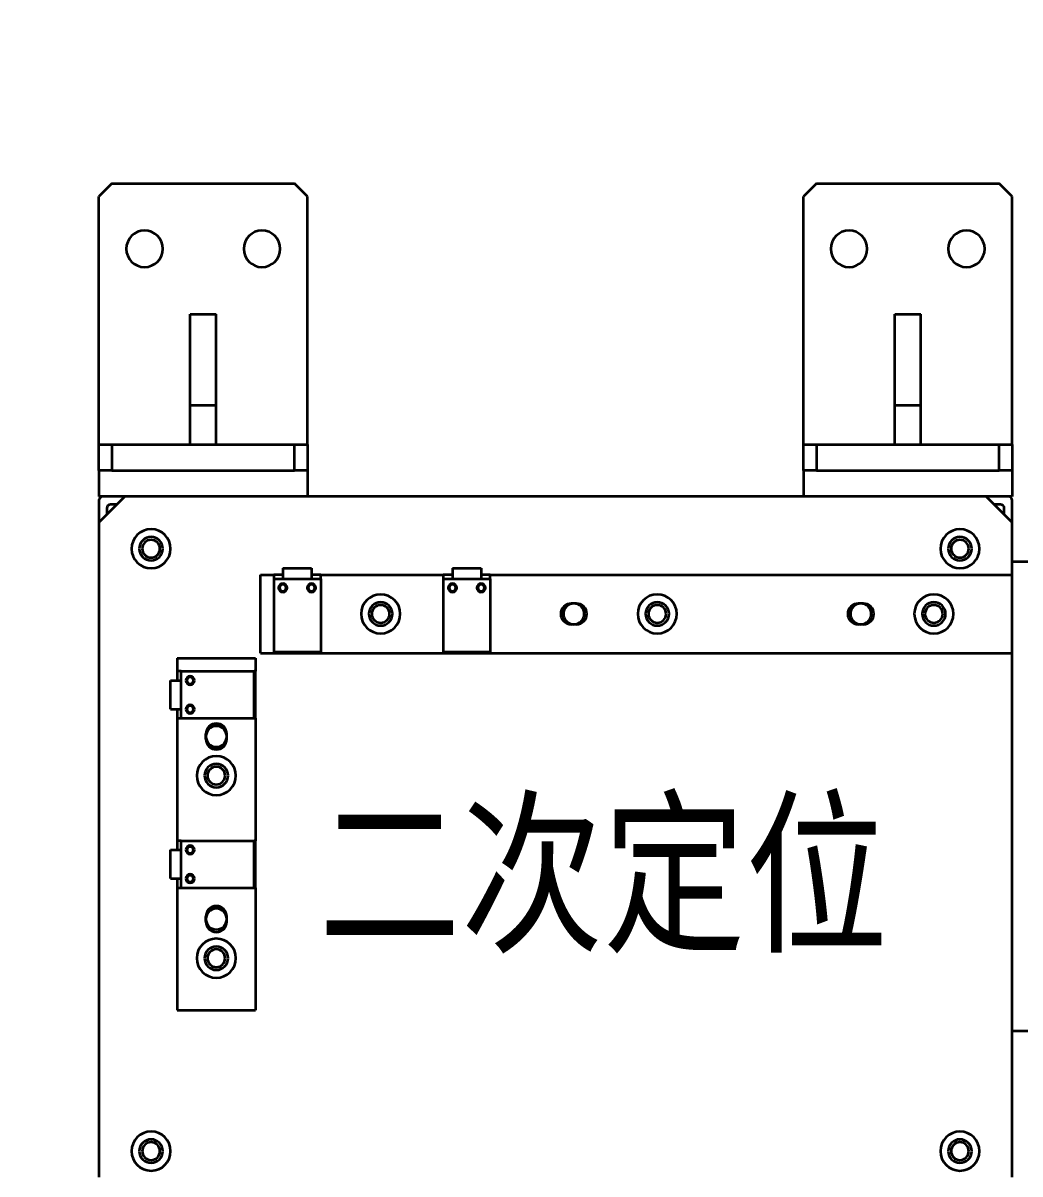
# Model space of a CAD drawing. Header units: millimetres. Extents: x 914 to 910632, y -176 to 682692.
# Drawn here: x 26674.7 to 27056.8, y 14472 to 14913.3 of the extents above; entities that cross this region are included whole.
import ezdxf

# ---------------------------------------------------------------- set-up
doc = ezdxf.new("R2010")
doc.units = ezdxf.units.MM
doc.layers.add('画图', color=3, linetype='Continuous', lineweight=30)
doc.styles.add('PC_TEXTSTYLE', font='romans.shx', dxfattribs={"width": 0.8, "bigfont": 'hzfs.shx'})
doc.styles.get("Standard").update_dxf_attribs({"font": 'arial.ttf'})
doc.dimstyles.new('INTE$0', dxfattribs={"dimscale": 80, "dimtxt": 3.5, "dimasz": 3, "dimexe": 3, "dimexo": 0, "dimgap": 1, "dimtad": 1, "dimdec": 0, "dimdsep": 46, "dimtxsty": 'Standard', "dimcen": 0, "dimclrd": 1, "dimclre": 1, "dimclrt": 3, "dimaunit": 1, "dimadec": 1, "dimazin": 2, "dimtfac": 1, "dimtdec": 0, "dimtmove": 0, "dimatfit": 0, "dimfxl": 1, "dimarcsym": 0})

# ---------------------------------------------------------------- blocks, each defined once
blk = doc.blocks.new('33333')
at = {"color": 7, "linetype": 'Continuous', "lineweight": 35}
for p, q in [((1175647.7, -764770.06), (1175637.7, -764780.06)), ((1175647.7, -764770.06), (1175787.7, -764770.06)), ((1175797.7, -764780.06), (1175787.7, -764770.06)), ((1176187.7, -764770.06), (1176177.7, -764780.06)), ((1176187.7, -764770.06), (1176327.7, -764770.06)), ((1176337.7, -764780.06), (1176327.7, -764770.06)), ((1175637.7, -764970.06), (1175637.7, -764780.06)), ((1175797.7, -764970.06), (1175797.7, -764780.06)), ((1176177.7, -764970.06), (1176177.7, -764780.06)), ((1176337.7, -764970.06), (1176337.7, -764780.06)), ((1175707.7, -764870.06), (1175727.7, -764870.06)), ((1175707.7, -764940.06), (1175707.7, -764870.06)), ((1175727.7, -764940.06), (1175727.7, -764870.06)), ((1176247.7, -764940.06), (1176247.7, -764870.06)), ((1176247.7, -764870.06), (1176267.7, -764870.06)), ((1176267.7, -764940.06), (1176267.7, -764870.06)), ((1175707.7, -764970.06), (1175707.7, -764940.06)), ((1175707.7, -764940.06), (1175727.7, -764940.06)), ((1175727.7, -764970.06), (1175727.7, -764940.06)), ((1176247.7, -764940.06), (1176267.7, -764940.06)), ((1176247.7, -764970.06), (1176247.7, -764940.06)), ((1176267.7, -764970.06), (1176267.7, -764940.06)), ((1175637.7, -764990.06), (1175637.7, -764970.06)), ((1175637.7, -764970.06), (1175647.7, -764970.06)), ((1175647.7, -764970.06), (1175647.7, -764990.06)), ((1175647.7, -764970.06), (1175787.7, -764970.06)), ((1175787.7, -764990.06), (1175787.7, -764970.06)), ((1175787.7, -764970.06), (1175797.7, -764970.06)), ((1175797.7, -764970.06), (1175797.7, -764990.06)), ((1176177.7, -764990.06), (1176177.7, -764970.06)), ((1176177.7, -764970.06), (1176187.7, -764970.06)), ((1176187.7, -764970.06), (1176187.7, -764990.06)), ((1176187.7, -764970.06), (1176327.7, -764970.06)), ((1176327.7, -764990.06), (1176327.7, -764970.06)), ((1176327.7, -764970.06), (1176337.7, -764970.06)), ((1176337.7, -764970.06), (1176337.7, -764990.06)), ((1175647.7, -764990.06), (1175637.7, -764990.06)), ((1175637.7, -764990.06), (1175637.7, -765010.06)), ((1175647.7, -764990.06), (1175787.7, -764990.06)), ((1175797.7, -764990.06), (1175787.7, -764990.06)), ((1175797.7, -764990.06), (1175797.7, -765010.06)), ((1176187.7, -764990.06), (1176177.7, -764990.06)), ((1176177.7, -764990.06), (1176177.7, -765010.06)), ((1176187.7, -764990.06), (1176327.7, -764990.06)), ((1176337.7, -764990.06), (1176327.7, -764990.06)), ((1176337.7, -764990.06), (1176337.7, -765010.06)), ((1175657.7, -765010.06), (1175637.7, -765030.06)), ((1175640.67, -765010.06), (1175637.7, -765010.06)), ((1175637.7, -765013.04), (1175637.7, -765030.06)), ((1175657.7, -765010.06), (1175640.67, -765010.06)), ((1175651.7, -765016.06), (1175646.67, -765016.06)), ((1176317.7, -765010.06), (1175657.7, -765010.06)), ((1176337.7, -765030.06), (1176317.7, -765010.06)), ((1176334.72, -765010.06), (1176317.7, -765010.06)), ((1176328.72, -765016.06), (1176323.7, -765016.06)), ((1176337.7, -765010.06), (1176334.72, -765010.06)), ((1176337.7, -765030.06), (1176337.7, -765013.04)), ((1175643.7, -765019.04), (1175643.7, -765024.06)), ((1176331.7, -765024.06), (1176331.7, -765019.04)), ((1175637.7, -765030.06), (1175637.7, -765532.06)), ((1176337.7, -765070.06), (1176337.7, -765030.06)), ((1176349.7, -765060.06), (1176337.7, -765060.06)), ((1175761.7, -765130.06), (1175761.7, -765070.06)), ((1175761.7, -765070.06), (1175771.7, -765070.06)), ((1175771.7, -765070.06), (1175771.7, -765073.06)), ((1175778.7, -765070.06), (1175771.7, -765070.06)), ((1175778.7, -765065.06), (1175778.7, -765073.06)), ((1175778.7, -765065.06), (1175800.7, -765065.06)), ((1175800.7, -765065.06), (1175800.7, -765073.06)), ((1175807.7, -765070.06), (1175800.7, -765070.06)), ((1175807.7, -765070.06), (1175901.7, -765070.06)), ((1175807.7, -765073.06), (1175807.7, -765070.06)), ((1175901.7, -765070.06), (1175901.7, -765073.06)), ((1175908.7, -765070.06), (1175901.7, -765070.06)), ((1175908.7, -765065.06), (1175908.7, -765073.06)), ((1175908.7, -765065.06), (1175930.7, -765065.06)), ((1175930.7, -765065.06), (1175930.7, -765073.06)), ((1175937.7, -765070.06), (1175930.7, -765070.06)), ((1175937.7, -765073.06), (1175937.7, -765070.06)), ((1175937.7, -765070.06), (1176337.7, -765070.06)), ((1176337.7, -765130.06), (1176337.7, -765070.06)), ((1175771.7, -765073.06), (1175771.7, -765129.06)), ((1175771.7, -765073.06), (1175807.7, -765073.06)), ((1175807.7, -765073.06), (1175807.7, -765129.06)), ((1175901.7, -765073.06), (1175901.7, -765129.06)), ((1175901.7, -765073.06), (1175937.7, -765073.06)), ((1175937.7, -765073.06), (1175937.7, -765129.06)), ((1176003.7, -765092.06), (1175999.7, -765092.06)), ((1176223.7, -765092.06), (1176219.7, -765092.06)), ((1176003.7, -765108.06), (1175999.7, -765108.06)), ((1176223.7, -765108.06), (1176219.7, -765108.06)), ((1175761.7, -765130.06), (1175771.7, -765130.06)), ((1175771.7, -765129.06), (1175807.7, -765129.06)), ((1175771.7, -765129.06), (1175771.7, -765130.06)), ((1175771.7, -765130.06), (1175807.7, -765130.06)), ((1175807.7, -765130.06), (1175807.7, -765129.06)), ((1175807.7, -765130.06), (1175901.7, -765130.06)), ((1175901.7, -765129.06), (1175937.7, -765129.06)), ((1175901.7, -765129.06), (1175901.7, -765130.06)), ((1175901.7, -765130.06), (1175937.7, -765130.06)), ((1175937.7, -765130.06), (1175937.7, -765129.06)), ((1175937.7, -765130.06), (1176337.7, -765130.06)), ((1176337.7, -765532.06), (1176337.7, -765130.06)), ((1175697.7, -765134.06), (1175757.7, -765134.06)), ((1175697.7, -765134.06), (1175697.7, -765144.06)), ((1175757.7, -765134.06), (1175757.7, -765144.06)), ((1175700.7, -765144.06), (1175697.7, -765144.06)), ((1175697.7, -765144.06), (1175697.7, -765151.06)), ((1175700.7, -765180.06), (1175700.7, -765144.06)), ((1175700.7, -765144.06), (1175756.7, -765144.06)), ((1175756.7, -765180.06), (1175756.7, -765144.06)), ((1175757.7, -765144.06), (1175756.7, -765144.06)), ((1175757.7, -765180.06), (1175757.7, -765144.06)), ((1175692.7, -765151.06), (1175700.7, -765151.06)), ((1175692.7, -765173.06), (1175692.7, -765151.06)), ((1175692.7, -765173.06), (1175700.7, -765173.06)), ((1175697.7, -765173.06), (1175697.7, -765180.06)), ((1175697.7, -765180.06), (1175700.7, -765180.06)), ((1175697.7, -765180.06), (1175697.7, -765274.06)), ((1175700.7, -765180.06), (1175756.7, -765180.06)), ((1175756.7, -765180.06), (1175757.7, -765180.06)), ((1175757.7, -765180.06), (1175757.7, -765274.06)), ((1175719.7, -765196.06), (1175719.7, -765192.06)), ((1175735.7, -765196.06), (1175735.7, -765192.06)), ((1175700.7, -765274.06), (1175697.7, -765274.06)), ((1175697.7, -765274.06), (1175697.7, -765281.06)), ((1175700.7, -765310.06), (1175700.7, -765274.06)), ((1175700.7, -765274.06), (1175756.7, -765274.06)), ((1175756.7, -765310.06), (1175756.7, -765274.06)), ((1175757.7, -765274.06), (1175756.7, -765274.06)), ((1175757.7, -765310.06), (1175757.7, -765274.06)), ((1175692.7, -765281.06), (1175700.7, -765281.06)), ((1175692.7, -765303.06), (1175692.7, -765281.06)), ((1175692.7, -765303.06), (1175700.7, -765303.06)), ((1175697.7, -765303.06), (1175697.7, -765310.06)), ((1175697.7, -765310.06), (1175697.7, -765404.06)), ((1175697.7, -765310.06), (1175700.7, -765310.06)), ((1175700.7, -765310.06), (1175756.7, -765310.06)), ((1175756.7, -765310.06), (1175757.7, -765310.06)), ((1175757.7, -765310.06), (1175757.7, -765404.06)), ((1175719.7, -765336.06), (1175719.7, -765332.06)), ((1175735.7, -765336.06), (1175735.7, -765332.06)), ((1175697.7, -765404.06), (1175757.7, -765404.06)), ((1176349.7, -765420.06), (1176337.7, -765420.06))]:
    blk.add_line(p, q, dxfattribs=at)
for centre, radius, start, end in [((1175672.7, -764820.06), 14, 90, 270), ((1175672.7, -764820.06), 14, 270, 90), ((1175762.7, -764820.06), 14, 90, 270), ((1175762.7, -764820.06), 14, 270, 90), ((1176212.7, -764820.06), 14, 90, 270), ((1176212.7, -764820.06), 14, 270, 90), ((1176302.7, -764820.06), 14, 90, 270), ((1176302.7, -764820.06), 14, 270, 90), ((1175640.67, -765013.04), 2.98, 90, 180), ((1175646.67, -765019.04), 2.98, 90, 180), ((1176328.72, -765019.04), 2.98, 0, 90), ((1176334.72, -765013.04), 2.98, 0, 90), ((1175677.7, -765050.06), 15, 0, 180), ((1176297.7, -765050.06), 15, 0, 180), ((1175677.7, -765050.06), 9, 0, 180), ((1175677.7, -765050.06), 6.8, 0, 180), ((1176297.7, -765050.06), 9, 0, 180), ((1176297.7, -765050.06), 6.8, 0, 180), ((1175677.7, -765050.06), 15, 180, 0), ((1175677.7, -765050.06), 9, 180, 0), ((1175677.7, -765050.06), 6.8, 180, 0), ((1176297.7, -765050.06), 15, 180, 0), ((1176297.7, -765050.06), 9, 180, 0), ((1176297.7, -765050.06), 6.8, 180, 0), ((1175778.7, -765080.06), 3.3, 90, 270), ((1175778.7, -765080.06), 2.5, 90, 270), ((1175778.7, -765080.06), 3.3, 270, 90), ((1175778.7, -765080.06), 2.5, 270, 90), ((1175800.7, -765080.06), 3.3, 90, 270), ((1175800.7, -765080.06), 2.5, 90, 270), ((1175800.7, -765080.06), 3.3, 270, 90), ((1175800.7, -765080.06), 2.5, 270, 90), ((1175908.7, -765080.06), 3.3, 90, 270), ((1175908.7, -765080.06), 2.5, 90, 270), ((1175908.7, -765080.06), 3.3, 270, 90), ((1175908.7, -765080.06), 2.5, 270, 90), ((1175930.7, -765080.06), 3.3, 90, 270), ((1175930.7, -765080.06), 2.5, 90, 270), ((1175930.7, -765080.06), 3.3, 270, 90), ((1175930.7, -765080.06), 2.5, 270, 90), ((1175853.7, -765100.06), 15, 90, 270), ((1175853.7, -765100.06), 15, 270, 90), ((1176065.7, -765100.06), 15, 90, 270), ((1176065.7, -765100.06), 15, 270, 90), ((1176277.7, -765100.06), 15, 90, 270), ((1176277.7, -765100.06), 15, 270, 90), ((1175853.7, -765100.06), 9, 90, 270), ((1175853.7, -765100.06), 6.8, 0, 180), ((1175853.7, -765100.06), 9, 270, 90), ((1175999.7, -765100.06), 8, 90, 270), ((1176001.7, -765100.06), 8, 0, 180), ((1176003.7, -765100.06), 8, 270, 90), ((1176065.7, -765100.06), 9, 90, 270), ((1176065.7, -765100.06), 6.8, 0, 180), ((1176065.7, -765100.06), 9, 270, 90), ((1176219.7, -765100.06), 8, 90, 270), ((1176221.7, -765100.06), 8, 0, 180), ((1176223.7, -765100.06), 8, 270, 90), ((1176277.7, -765100.06), 9, 90, 270), ((1176277.7, -765100.06), 6.8, 0, 180), ((1176277.7, -765100.06), 9, 270, 90), ((1175853.7, -765100.06), 6.8, 180, 0), ((1176001.7, -765100.06), 8, 180, 0), ((1176065.7, -765100.06), 6.8, 180, 0), ((1176221.7, -765100.06), 8, 180, 0), ((1176277.7, -765100.06), 6.8, 180, 0), ((1175707.7, -765151.06), 3.3, 0, 180), ((1175707.7, -765151.06), 2.5, 0, 180), ((1175707.7, -765151.06), 3.3, 180, 0), ((1175707.7, -765151.06), 2.5, 180, 0), ((1175707.7, -765173.06), 3.3, 0, 180), ((1175707.7, -765173.06), 3.3, 180, 0), ((1175707.7, -765173.06), 2.5, 0, 180), ((1175707.7, -765173.06), 2.5, 180, 0), ((1175727.7, -765192.06), 8, 0, 180), ((1175727.7, -765194.06), 8, 0, 180), ((1175727.7, -765194.06), 8, 180, 0), ((1175727.7, -765196.06), 8, 180, 0), ((1175727.7, -765224.06), 15, 0, 180), ((1175727.7, -765224.06), 9, 0, 180), ((1175727.7, -765224.06), 6.8, 0, 180), ((1175727.7, -765224.06), 15, 180, 0), ((1175727.7, -765224.06), 9, 180, 0), ((1175727.7, -765224.06), 6.8, 180, 0), ((1175707.7, -765281.06), 3.3, 0, 180), ((1175707.7, -765281.06), 3.3, 180, 0), ((1175707.7, -765281.06), 2.5, 0, 180), ((1175707.7, -765281.06), 2.5, 180, 0), ((1175707.7, -765303.06), 3.3, 0, 180), ((1175707.7, -765303.06), 2.5, 0, 180), ((1175707.7, -765303.06), 3.3, 180, 0), ((1175707.7, -765303.06), 2.5, 180, 0), ((1175727.7, -765332.06), 8, 0, 180), ((1175727.7, -765334.06), 8, 0, 180), ((1175727.7, -765334.06), 8, 180, 0), ((1175727.7, -765336.06), 8, 180, 0), ((1175727.7, -765364.06), 15, 0, 180), ((1175727.7, -765364.06), 9, 0, 180), ((1175727.7, -765364.06), 6.8, 0, 180), ((1175727.7, -765364.06), 15, 180, 0), ((1175727.7, -765364.06), 9, 180, 0), ((1175727.7, -765364.06), 6.8, 180, 0), ((1175677.7, -765512.06), 15, 0, 180), ((1175677.7, -765512.06), 9, 0, 180), ((1176297.7, -765512.06), 15, 0, 180), ((1176297.7, -765512.06), 9, 0, 180), ((1175677.7, -765512.06), 15, 180, 0), ((1175677.7, -765512.06), 9, 180, 0), ((1175677.7, -765512.06), 6.8, 0, 180), ((1175677.7, -765512.06), 6.8, 180, 0), ((1176297.7, -765512.06), 15, 180, 0), ((1176297.7, -765512.06), 9, 180, 0), ((1176297.7, -765512.06), 6.8, 0, 180), ((1176297.7, -765512.06), 6.8, 180, 0)]:
    blk.add_arc(centre, radius, start, end, dxfattribs=at)
at = {"color": 0, "lineweight": 13, "insert": (1175805.97, -765249.14), "char_height": 100, "width": 5374.6353, "attachment_point": 1, "style": 'PC_TEXTSTYLE'}
blk.add_mtext('{\\fSimSun|b0|i0|c134|p2;二次定位}', dxfattribs=at)
blk = doc.blocks.new('*D371')
at = {"color": 1, "linetype": 'ByBlock', "lineweight": -2, "transparency": 16777216}
for p, q in [((29314.51, 15602.59), (22464.73, 15602.59)), ((22704.73, 8927.75), (22704.73, 15362.59)), ((25102.76, 8687.75), (22464.73, 8687.75))]:
    blk.add_line(p, q, dxfattribs=at)
at = {"color": 1, "lineweight": 200, "transparency": 16777216}
for points in [[(22664.73, 15362.59), (22744.73, 15362.59), (22704.73, 15602.59)], [(22664.73, 8927.75), (22744.73, 8927.75), (22704.73, 8687.75)]]:
    blk.add_solid(points, dxfattribs=at)
at = {"layer": 'Defpoints', "color": 0, "lineweight": 200, "transparency": 16777216}
for p in [(22704.73, 15602.59), (29314.51, 15602.59), (25102.76, 8687.75)]:
    blk.add_point(p, dxfattribs=at)
at = {"color": 3, "lineweight": 30, "transparency": 16777216, "insert": (22481.77, 12145.17), "char_height": 280, "attachment_point": 5, "rotation": 90}
blk.add_mtext('6915', dxfattribs=at)
blk = doc.blocks.new('*D372')
at = {"color": 1, "linetype": 'ByBlock', "lineweight": -2, "transparency": 16777216}
for p, q in [((25102.76, 8512.75), (25102.76, 17320.1)), ((29314.51, 15602.59), (29314.51, 17320.1)), ((29074.51, 17080.1), (25342.76, 17080.1))]:
    blk.add_line(p, q, dxfattribs=at)
at = {"color": 1, "lineweight": 200, "transparency": 16777216}
for points in [[(25342.76, 17120.1), (25342.76, 17040.1), (25102.76, 17080.1)], [(29074.51, 17120.1), (29074.51, 17040.1), (29314.51, 17080.1)]]:
    blk.add_solid(points, dxfattribs=at)
at = {"layer": 'Defpoints', "color": 0, "lineweight": 200, "transparency": 16777216}
for p in [(25102.76, 17080.1), (29314.51, 15602.59), (25102.76, 8512.75)]:
    blk.add_point(p, dxfattribs=at)
at = {"color": 3, "lineweight": 30, "transparency": 16777216, "insert": (27208.63, 17300.67), "char_height": 280, "attachment_point": 5}
blk.add_mtext('4212', dxfattribs=at)

msp = doc.modelspace()

# ---------------------------------------------------------------- block references
at = {"layer": '画图', "lineweight": 30, "xscale": 0.5, "yscale": 0.5, "zscale": 0.5}
msp.add_blockref('33333', (-561115.035, 397236.759), dxfattribs=at)

# ---------------------------------------------------------------- dimensions: what is measured, and where the dimension line sits
at = {"color": 4, "lineweight": 30}
dim = msp.add_linear_dim(base=(25102.755, 17080.101), p1=(29314.513, 15602.594), p2=(25102.755, 8512.75), dimstyle='INTE$0', override={"dimfxl": 2.5, "dimarcsym": 1}, dxfattribs=at)
dim.commit()
dim.dimension.update_dxf_attribs({"geometry": '*D372', "text_midpoint": (27208.634, 17300.674)})
dim = msp.add_linear_dim(base=(22704.729, 15602.594), p1=(25102.755, 8687.75), p2=(29314.513, 15602.594), angle=90, dimstyle='INTE$0', override={"dimfxl": 2.5, "dimarcsym": 1}, dxfattribs=at)
dim.commit()
dim.dimension.update_dxf_attribs({"geometry": '*D371', "text_midpoint": (22481.768, 12145.172)})

doc.saveas('drawing.dxf')
